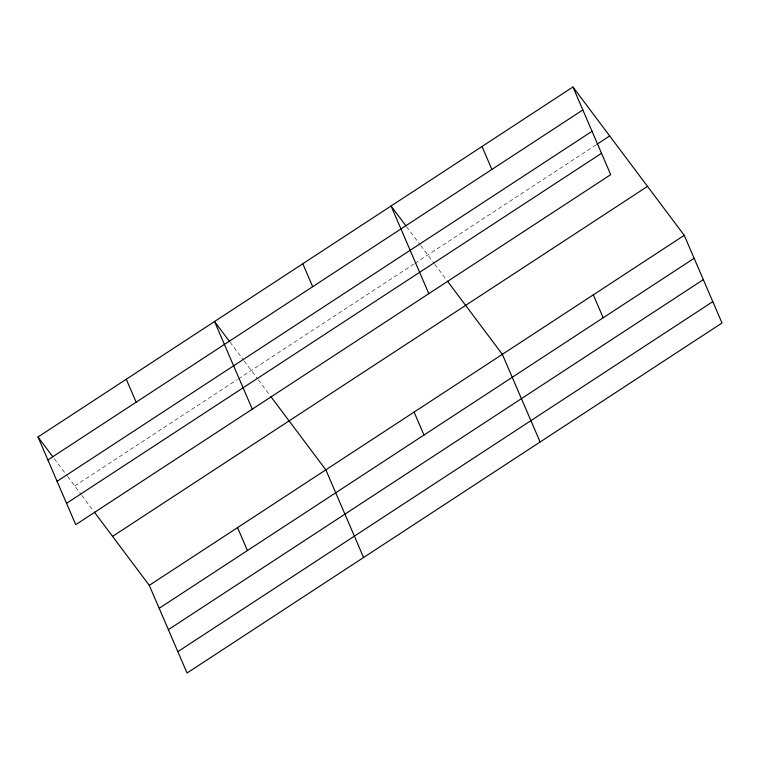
<?xml version="1.0" encoding="UTF-8"?>
<svg xmlns="http://www.w3.org/2000/svg" width="760" height="760" viewBox="0 0 760 760"><rect width="100%" height="100%" fill="white"/><g stroke="black" fill="none" stroke-linecap="round" stroke-linejoin="round"><path stroke-width="0.57" stroke-dasharray="3.8 2.85" d="M74.727 485.953L237.376 379.534M238.364 378.888L413.915 264.034M414.903 263.387L595.84 144.998M406.609 226.708L420.023 244.597M420.736 245.537L434.102 263.359M434.805 264.29L446.719 280.165M230.071 342.209L243.494 360.097M244.197 361.038L257.564 378.86M258.267 379.791L269.477 394.734M54.245 458.651L66.956 475.599M67.668 476.539L81.035 494.361M81.738 495.292L93.651 511.176"/><path stroke-width="1.14" d="M572.954 86.991L610.707 174.648L75.753 524.666L38 437L572.954 86.991L684.247 235.334L722 323L187.045 673.008L149.292 585.352L94.344 512.107M47.88 459.952L582.834 109.944M57.086 481.308L592.031 131.299M596.828 144.352L609.681 135.945M66.557 503.31L601.511 153.302M112.565 536.389L647.52 186.38M149.292 585.352L684.247 235.334M159.182 608.294L694.127 258.286M168.378 629.65L703.323 279.642M177.85 651.653L712.804 301.644M405.897 225.767L391.067 205.998L428.82 293.654M447.412 281.105L502.36 354.341L540.113 442.006M229.368 341.269L214.538 321.499L252.291 409.165M270.883 396.606L325.831 469.841L363.584 557.508M38 437L52.829 456.769M593.303 294.842L603.193 317.784M482.011 146.49L491.891 169.442M414.095 412.091L423.976 435.043M302.803 263.748L312.683 286.701M237.557 527.592L247.447 550.544M126.264 379.249L136.154 402.202"/></g></svg>
